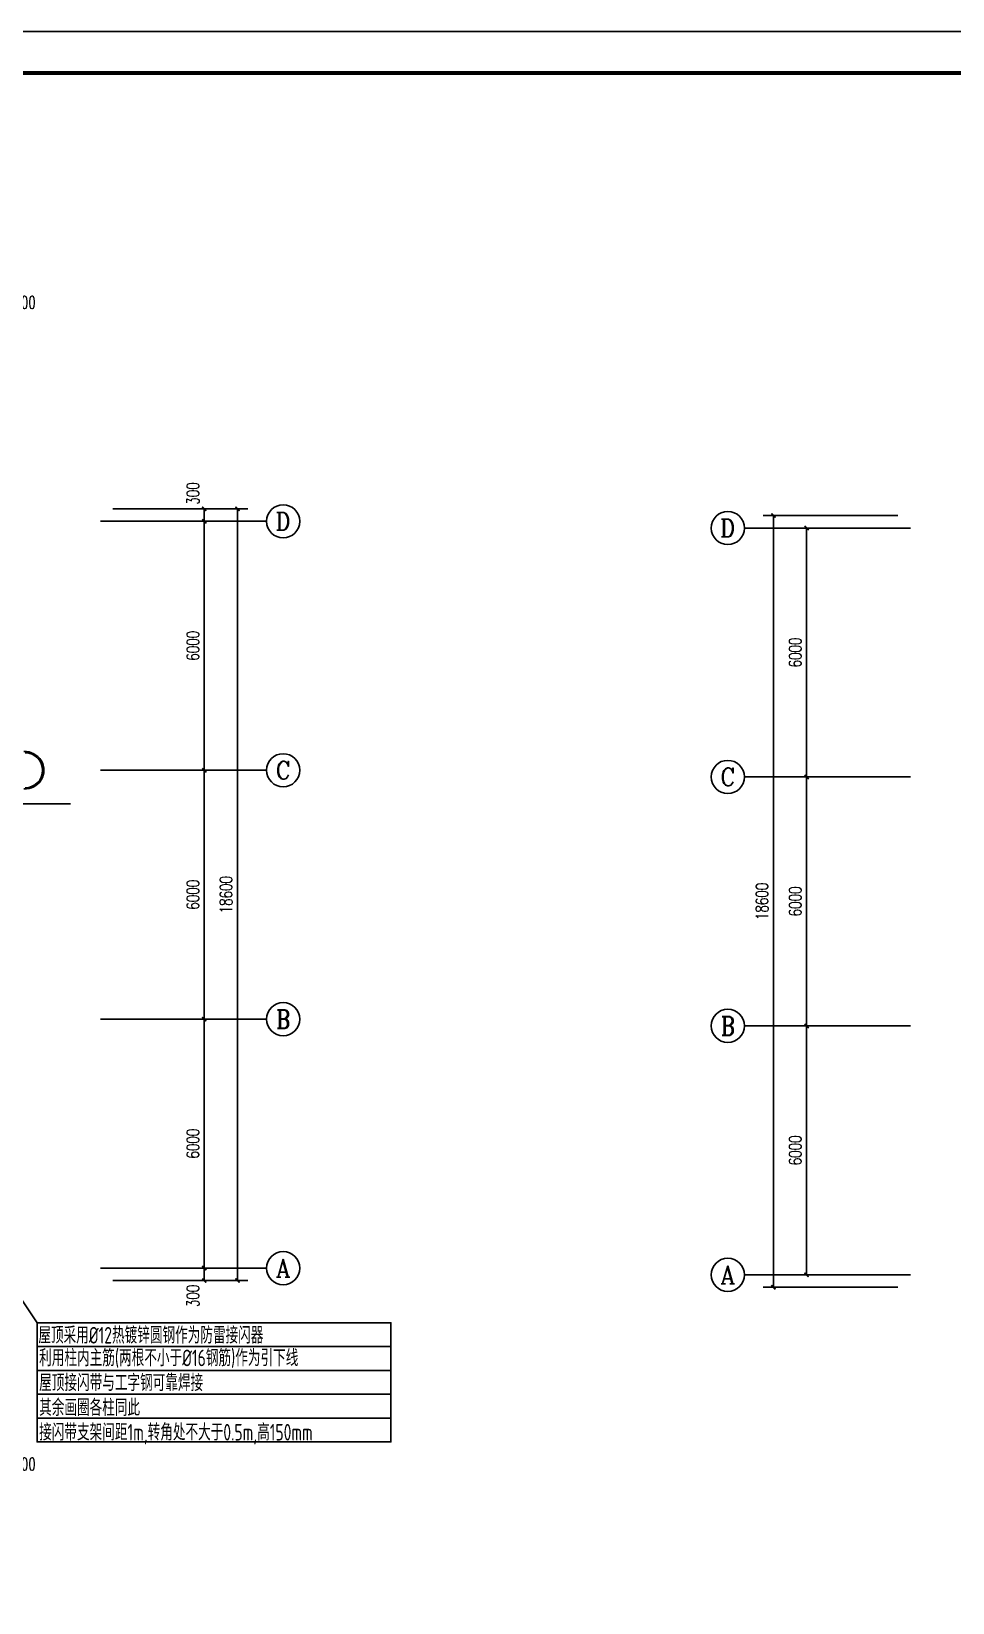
# Model space of a CAD drawing. Extents: x 1151645 to 1632247, y -116298 to 25377.
# Drawn here: x 1374124 to 1396320, y -79468 to -41598 of the extents above; entities that cross this region are included whole.
import ezdxf
from ezdxf.enums import TextEntityAlignment as Align

# ---------------------------------------------------------------- set-up
doc = ezdxf.new("R2010")
doc.units = 0
doc.header["$LTSCALE"] = 1000
doc.header["$MEASUREMENT"] = 0
doc.layers.get('0').update_dxf_attribs({"linetype": 'CONTINUOUS'})
doc.layers.get('Defpoints').update_dxf_attribs({"linetype": 'CONTINUOUS'})
for name, color, linetype in [('AXIS_TEXT', 7, 'CONTINUOUS'), ('PUB_TITLE', 4, 'CONTINUOUS'), ('WINDOW', 4, 'CONTINUOUS'), ('建筑底图', 251, 'CONTINUOUS'), ('电信', 7, 'CONTINUOUS'), ('电气', 3, 'CONTINUOUS')]:
    doc.layers.add(name, color=color, linetype=linetype)
doc.styles.add('_TCH_AXIS', font='COMPLEX', dxfattribs={"bigfont": 'GBCBIG'})
doc.styles.add('_TCH_DIM_T3', font='SIMPLEX', dxfattribs={"width": 0.705882, "bigfont": 'GBCBIG'})
doc.styles.add('COMPLEX', font='COMPLEX')
doc.styles.add('sceie', font='sceie.shx', dxfattribs={"width": 0.7, "bigfont": 'sceic.shx'})
doc.dimstyles.new('_TCH_ARCH&&100', dxfattribs={"dimtxt": 297.5, "dimasz": 100, "dimexe": 250, "dimexo": 300, "dimgap": 126.25, "dimtad": 1, "dimdec": 0, "dimzin": 0, "dimdsep": 46, "dimtxsty": '_TCH_DIM_T3', "dimblk": 'ARCHTICK', "dimcen": 0.09, "dimclrt": 7, "dimazin": 2, "dimtfac": 1, "dimtdec": 0, "dimtix": 1, "dimtmove": 2, "dimatfit": 3, "dimfxl": 0, "dimtolj": 1, "dimtzin": 0, "dimarcsym": 0})

# ---------------------------------------------------------------- blocks, each defined once
blk = doc.blocks.new('_AXISO')
blk.add_circle((0, 0), 0.5)
at = {"layer": 'AXIS_TEXT', "style": 'COMPLEX', "width": 1.041667}
blk.add_attdef('A', text='', height=0.56, dxfattribs=at).set_placement((-0.25, -0.28), (0.25, -0.28), align=Align.FIT)
blk = doc.blocks.new('_ArchTick')
at = {"color": 0, "linetype": 'ByBlock', "const_width": 0.4}
blk.add_lwpolyline([(-0.5, -0.5), (0.5, 0.5)], dxfattribs=at)
blk = doc.blocks.new('*D69')
at = {"layer": 'Defpoints', "color": 0, "transparency": 16777216}
for p in [(1373589, -48406), (1373389, -50906), (1373589, -50906)]:
    blk.add_point(p, dxfattribs=at)
at = {"layer": '建筑底图', "color": 0, "lineweight": -2, "transparency": 16777216}
for p, q in [((1373389, -48406), (1373289, -48406)), ((1373389, -50606), (1373389, -48156)), ((1373389, -48406), (1373589, -48406)), ((1373589, -50606), (1373589, -48156)), ((1373589, -48406), (1373689, -48406))]:
    blk.add_line(p, q, dxfattribs=at)
at = {"layer": '建筑底图', "color": 0, "lineweight": -2, "transparency": 16777216, "xscale": 100, "yscale": 100, "zscale": 100}
blk.add_blockref('_ArchTick', (1373389, -48406), dxfattribs=at)
at = {"layer": '建筑底图', "color": 0, "lineweight": -2, "transparency": 16777216, "xscale": 100, "yscale": 100, "zscale": 100, "rotation": 180}
blk.add_blockref('_ArchTick', (1373589, -48406), dxfattribs=at)
at = {"layer": '建筑底图', "color": 7, "transparency": 16777216, "insert": (1373959, -48131), "char_height": 297.5, "attachment_point": 5, "style": '_TCH_DIM_T3'}
blk.add_mtext('\\A1;200', dxfattribs=at)
blk = doc.blocks.new('*D74')
at = {"layer": 'Defpoints', "color": 0, "transparency": 16777216}
for p in [(1373389, -73906), (1373589, -73906), (1373589, -76406)]:
    blk.add_point(p, dxfattribs=at)
at = {"layer": '建筑底图', "color": 0, "lineweight": -2, "transparency": 16777216}
for p, q in [((1373389, -74206), (1373389, -76656)), ((1373589, -74206), (1373589, -76656)), ((1373389, -76406), (1373289, -76406)), ((1373389, -76406), (1373589, -76406)), ((1373589, -76406), (1373689, -76406))]:
    blk.add_line(p, q, dxfattribs=at)
at = {"layer": '建筑底图', "color": 0, "lineweight": -2, "transparency": 16777216, "xscale": 100, "yscale": 100, "zscale": 100}
blk.add_blockref('_ArchTick', (1373389, -76406), dxfattribs=at)
at = {"layer": '建筑底图', "color": 0, "lineweight": -2, "transparency": 16777216, "xscale": 100, "yscale": 100, "zscale": 100, "rotation": 180}
blk.add_blockref('_ArchTick', (1373589, -76406), dxfattribs=at)
at = {"layer": '建筑底图', "color": 7, "transparency": 16777216, "insert": (1373959, -76131), "char_height": 297.5, "attachment_point": 5, "style": '_TCH_DIM_T3'}
blk.add_mtext('\\A1;200', dxfattribs=at)
blk = doc.blocks.new('*D76')
at = {"layer": 'Defpoints', "color": 0, "transparency": 16777216}
for p in [(1375789, -53106), (1378289, -53106), (1375789, -53406)]:
    blk.add_point(p, dxfattribs=at)
at = {"layer": '建筑底图', "color": 0, "lineweight": -2, "transparency": 16777216}
for p, q in [((1376089, -53106), (1378539, -53106)), ((1378289, -53406), (1378289, -53106)), ((1376089, -53406), (1378539, -53406))]:
    blk.add_line(p, q, dxfattribs=at)
at = {"layer": '建筑底图', "color": 0, "lineweight": -2, "transparency": 16777216, "xscale": 100, "yscale": 100, "zscale": 100}
for p, rotation in [((1378289, -53106), 90), ((1378289, -53406), 270)]:
    blk.add_blockref('_ArchTick', p, dxfattribs=dict(at, rotation=rotation))
at = {"layer": '建筑底图', "color": 7, "transparency": 16777216, "insert": (1378014, -52736), "char_height": 297.5, "attachment_point": 5, "rotation": 90, "style": '_TCH_DIM_T3'}
blk.add_mtext('\\A1;300', dxfattribs=at)
blk = doc.blocks.new('*D77')
at = {"layer": 'Defpoints', "color": 0, "transparency": 16777216}
for p in [(1375789, -53406), (1378289, -53406), (1375789, -59406)]:
    blk.add_point(p, dxfattribs=at)
at = {"layer": '建筑底图', "color": 0, "lineweight": -2, "transparency": 16777216}
for p, q in [((1376089, -53406), (1378539, -53406)), ((1378289, -59406), (1378289, -53406)), ((1376089, -59406), (1378539, -59406))]:
    blk.add_line(p, q, dxfattribs=at)
at = {"layer": '建筑底图', "color": 0, "lineweight": -2, "transparency": 16777216, "xscale": 100, "yscale": 100, "zscale": 100}
for p, rotation in [((1378289, -53406), 90), ((1378289, -59406), 270)]:
    blk.add_blockref('_ArchTick', p, dxfattribs=dict(at, rotation=rotation))
at = {"layer": '建筑底图', "color": 7, "transparency": 16777216, "insert": (1378014, -56406), "char_height": 297.5, "attachment_point": 5, "rotation": 90, "style": '_TCH_DIM_T3'}
blk.add_mtext('\\A1;6000', dxfattribs=at)
blk = doc.blocks.new('*D78')
at = {"layer": 'Defpoints', "color": 0, "transparency": 16777216}
for p in [(1375789, -59406), (1378289, -59406), (1375789, -65406)]:
    blk.add_point(p, dxfattribs=at)
at = {"layer": '建筑底图', "color": 0, "lineweight": -2, "transparency": 16777216}
for p, q in [((1376089, -59406), (1378539, -59406)), ((1378289, -65406), (1378289, -59406)), ((1376089, -65406), (1378539, -65406))]:
    blk.add_line(p, q, dxfattribs=at)
at = {"layer": '建筑底图', "color": 0, "lineweight": -2, "transparency": 16777216, "xscale": 100, "yscale": 100, "zscale": 100}
for p, rotation in [((1378289, -59406), 90), ((1378289, -65406), 270)]:
    blk.add_blockref('_ArchTick', p, dxfattribs=dict(at, rotation=rotation))
at = {"layer": '建筑底图', "color": 7, "transparency": 16777216, "insert": (1378014, -62406), "char_height": 297.5, "attachment_point": 5, "rotation": 90, "style": '_TCH_DIM_T3'}
blk.add_mtext('\\A1;6000', dxfattribs=at)
blk = doc.blocks.new('*D79')
at = {"layer": 'Defpoints', "color": 0, "transparency": 16777216}
for p in [(1375789, -65406), (1378289, -65406), (1375789, -71406)]:
    blk.add_point(p, dxfattribs=at)
at = {"layer": '建筑底图', "color": 0, "lineweight": -2, "transparency": 16777216}
for p, q in [((1376089, -65406), (1378539, -65406)), ((1378289, -71406), (1378289, -65406)), ((1376089, -71406), (1378539, -71406))]:
    blk.add_line(p, q, dxfattribs=at)
at = {"layer": '建筑底图', "color": 0, "lineweight": -2, "transparency": 16777216, "xscale": 100, "yscale": 100, "zscale": 100}
for p, rotation in [((1378289, -65406), 90), ((1378289, -71406), 270)]:
    blk.add_blockref('_ArchTick', p, dxfattribs=dict(at, rotation=rotation))
at = {"layer": '建筑底图', "color": 7, "transparency": 16777216, "insert": (1378014, -68406), "char_height": 297.5, "attachment_point": 5, "rotation": 90, "style": '_TCH_DIM_T3'}
blk.add_mtext('\\A1;6000', dxfattribs=at)
blk = doc.blocks.new('*D80')
at = {"layer": 'Defpoints', "color": 0, "transparency": 16777216}
for p in [(1375789, -71406), (1378289, -71406), (1375789, -71706)]:
    blk.add_point(p, dxfattribs=at)
at = {"layer": '建筑底图', "color": 0, "lineweight": -2, "transparency": 16777216}
for p, q in [((1376089, -71406), (1378539, -71406)), ((1378289, -71706), (1378289, -71406)), ((1376089, -71706), (1378539, -71706))]:
    blk.add_line(p, q, dxfattribs=at)
at = {"layer": '建筑底图', "color": 0, "lineweight": -2, "transparency": 16777216, "xscale": 100, "yscale": 100, "zscale": 100}
for p, rotation in [((1378289, -71406), 90), ((1378289, -71706), 270)]:
    blk.add_blockref('_ArchTick', p, dxfattribs=dict(at, rotation=rotation))
at = {"layer": '建筑底图', "color": 7, "transparency": 16777216, "insert": (1378014, -72076), "char_height": 297.5, "attachment_point": 5, "rotation": 90, "style": '_TCH_DIM_T3'}
blk.add_mtext('\\A1;300', dxfattribs=at)
blk = doc.blocks.new('*D81')
at = {"layer": 'Defpoints', "color": 0, "transparency": 16777216}
for p in [(1375789, -53106), (1379089, -53106), (1375789, -71706)]:
    blk.add_point(p, dxfattribs=at)
at = {"layer": '建筑底图', "color": 0, "lineweight": -2, "transparency": 16777216}
for p, q in [((1376089, -53106), (1379339, -53106)), ((1379089, -71706), (1379089, -53106)), ((1376089, -71706), (1379339, -71706))]:
    blk.add_line(p, q, dxfattribs=at)
at = {"layer": '建筑底图', "color": 0, "lineweight": -2, "transparency": 16777216, "xscale": 100, "yscale": 100, "zscale": 100}
for p, rotation in [((1379089, -53106), 90), ((1379089, -71706), 270)]:
    blk.add_blockref('_ArchTick', p, dxfattribs=dict(at, rotation=rotation))
at = {"layer": '建筑底图', "color": 7, "transparency": 16777216, "insert": (1378814, -62406), "char_height": 297.5, "attachment_point": 5, "rotation": 90, "style": '_TCH_DIM_T3'}
blk.add_mtext('\\A1;18600', dxfattribs=at)
blk = doc.blocks.new('*D159')
at = {"layer": 'Defpoints', "color": 0, "transparency": 16777216}
for p in [(1392804, -53568), (1395304, -53568), (1395304, -59568)]:
    blk.add_point(p, dxfattribs=at)
at = {"layer": '建筑底图', "color": 0, "lineweight": -2, "transparency": 16777216}
for p, q in [((1395004, -53568), (1392554, -53568)), ((1392804, -59568), (1392804, -53568)), ((1395004, -59568), (1392554, -59568))]:
    blk.add_line(p, q, dxfattribs=at)
at = {"layer": '建筑底图', "color": 0, "lineweight": -2, "transparency": 16777216, "xscale": 100, "yscale": 100, "zscale": 100}
for p, rotation in [((1392804, -53568), 90), ((1392804, -59568), 270)]:
    blk.add_blockref('_ArchTick', p, dxfattribs=dict(at, rotation=rotation))
at = {"layer": '建筑底图', "color": 7, "transparency": 16777216, "insert": (1392529, -56568), "char_height": 297.5, "attachment_point": 5, "rotation": 90, "style": '_TCH_DIM_T3'}
blk.add_mtext('\\A1;6000', dxfattribs=at)
blk = doc.blocks.new('*D160')
at = {"layer": 'Defpoints', "color": 0, "transparency": 16777216}
for p in [(1392804, -59568), (1395304, -59568), (1395304, -65568)]:
    blk.add_point(p, dxfattribs=at)
at = {"layer": '建筑底图', "color": 0, "lineweight": -2, "transparency": 16777216}
for p, q in [((1395004, -59568), (1392554, -59568)), ((1392804, -65568), (1392804, -59568)), ((1395004, -65568), (1392554, -65568))]:
    blk.add_line(p, q, dxfattribs=at)
at = {"layer": '建筑底图', "color": 0, "lineweight": -2, "transparency": 16777216, "xscale": 100, "yscale": 100, "zscale": 100}
for p, rotation in [((1392804, -59568), 90), ((1392804, -65568), 270)]:
    blk.add_blockref('_ArchTick', p, dxfattribs=dict(at, rotation=rotation))
at = {"layer": '建筑底图', "color": 7, "transparency": 16777216, "insert": (1392529, -62568), "char_height": 297.5, "attachment_point": 5, "rotation": 90, "style": '_TCH_DIM_T3'}
blk.add_mtext('\\A1;6000', dxfattribs=at)
blk = doc.blocks.new('*D161')
at = {"layer": 'Defpoints', "color": 0, "transparency": 16777216}
for p in [(1392804, -65568), (1395304, -65568), (1395304, -71568)]:
    blk.add_point(p, dxfattribs=at)
at = {"layer": '建筑底图', "color": 0, "lineweight": -2, "transparency": 16777216}
for p, q in [((1395004, -65568), (1392554, -65568)), ((1392804, -71568), (1392804, -65568)), ((1395004, -71568), (1392554, -71568))]:
    blk.add_line(p, q, dxfattribs=at)
at = {"layer": '建筑底图', "color": 0, "lineweight": -2, "transparency": 16777216, "xscale": 100, "yscale": 100, "zscale": 100}
for p, rotation in [((1392804, -65568), 90), ((1392804, -71568), 270)]:
    blk.add_blockref('_ArchTick', p, dxfattribs=dict(at, rotation=rotation))
at = {"layer": '建筑底图', "color": 7, "transparency": 16777216, "insert": (1392529, -68568), "char_height": 297.5, "attachment_point": 5, "rotation": 90, "style": '_TCH_DIM_T3'}
blk.add_mtext('\\A1;6000', dxfattribs=at)
blk = doc.blocks.new('*D162')
at = {"layer": 'Defpoints', "color": 0, "transparency": 16777216}
for p in [(1392004, -53268), (1395304, -53268), (1395304, -71868)]:
    blk.add_point(p, dxfattribs=at)
at = {"layer": '建筑底图', "color": 0, "lineweight": -2, "transparency": 16777216}
for p, q in [((1395004, -53268), (1391754, -53268)), ((1392004, -71868), (1392004, -53268)), ((1395004, -71868), (1391754, -71868))]:
    blk.add_line(p, q, dxfattribs=at)
at = {"layer": '建筑底图', "color": 0, "lineweight": -2, "transparency": 16777216, "xscale": 100, "yscale": 100, "zscale": 100}
for p, rotation in [((1392004, -53268), 90), ((1392004, -71868), 270)]:
    blk.add_blockref('_ArchTick', p, dxfattribs=dict(at, rotation=rotation))
at = {"layer": '建筑底图', "color": 7, "transparency": 16777216, "insert": (1391729, -62568), "char_height": 297.5, "attachment_point": 5, "rotation": 90, "style": '_TCH_DIM_T3'}
blk.add_mtext('\\A1;18600', dxfattribs=at)

msp = doc.modelspace()

# ---------------------------------------------------------------- linework, layer by layer
at = {"layer": 'PUB_TITLE', "color": 4}
msp.add_lwpolyline([(1343131.1, -100998.1), (1427231.1, -100998.1), (1427231.1, -41598.1), (1343131.1, -41598.1)], close=True, dxfattribs=at)
at = {"layer": 'PUB_TITLE', "color": 4, "const_width": 100}
msp.add_lwpolyline([(1345631.1, -99998.1), (1426231.1, -99998.1), (1426231.1, -42598.1), (1345631.1, -42598.1)], close=True, dxfattribs=at)
at = {"layer": 'WINDOW', "color": 0}
msp.add_line((1373389.3, -71414.8), (1374258.8, -72722.7), dxfattribs=at)
for points in [[(1374258.8, -72722.7), (1382784.4, -72722.7), (1382784.4, -73296.8), (1374258.8, -73296.8)], [(1374258.8, -73296.8), (1382784.4, -73296.8), (1382784.4, -73871), (1374258.8, -73871)], [(1374258.8, -73871), (1382784.4, -73871), (1382784.4, -74445.1), (1374258.8, -74445.1)], [(1374258.8, -74445.1), (1382784.4, -74445.1), (1382784.4, -75019.2), (1374258.8, -75019.2)], [(1374258.8, -75019.2), (1382784.4, -75019.2), (1382784.4, -75593.4), (1374258.8, -75593.4)]]:
    msp.add_lwpolyline(points, close=True, dxfattribs=at)
at = {"layer": '建筑底图'}
for p, q in [((1375789.3, -53406.4), (1379789.3, -53406.4)), ((1395303.6, -53567.7), (1391303.6, -53567.7)), ((1375789.3, -59406.4), (1379789.3, -59406.4)), ((1395303.6, -59567.7), (1391303.6, -59567.7)), ((1372786.9, -60215.2), (1375067, -60215.2)), ((1375789.3, -65406.4), (1379789.3, -65406.4)), ((1395303.6, -65567.7), (1391303.6, -65567.7)), ((1375789.3, -71406.4), (1379789.3, -71406.4)), ((1395303.6, -71567.7), (1391303.6, -71567.7))]:
    msp.add_line(p, q, dxfattribs=at)
for radius, start, end in [(450, 266.17745, 93.82255), (420, 270, 90)]:
    msp.add_arc((1373974.5, -59406.4), radius, start, end, dxfattribs=at)
at = {"layer": '电气'}
msp.add_line((1374258.8, -73296.8), (1382784.4, -73296.8), dxfattribs=at)

# ---------------------------------------------------------------- block references
at = {"layer": '建筑底图'}
ref = msp.add_blockref('_AXISO', (1380189.3, -53406.4), dxfattribs=dict(at, xscale=800, yscale=800, zscale=800))
ref.add_attrib('A', 'D', dxfattribs={"layer": 'AXIS_TEXT', "color": 0, "height": 425.2, "style": '_TCH_AXIS', "width": 1.058824}).set_placement((1380007.1, -53619), (1380371.5, -53619), align=Align.FIT)
ref = msp.add_blockref('_AXISO', (1390903.6, -53567.7), dxfattribs=dict(at, xscale=800, yscale=800, zscale=800))
ref.add_attrib('A', 'D', dxfattribs={"layer": 'AXIS_TEXT', "color": 0, "height": 425.2, "style": '_TCH_AXIS', "width": 1.058824}).set_placement((1390721.4, -53780.3), (1391085.8, -53780.3), align=Align.FIT)
ref = msp.add_blockref('_AXISO', (1380189.3, -59406.4), dxfattribs=dict(at, xscale=800, yscale=800, zscale=800))
ref.add_attrib('A', 'C', dxfattribs={"layer": 'AXIS_TEXT', "color": 0, "height": 435.3, "style": '_TCH_AXIS', "width": 1.133333}).set_placement((1380013.1, -59624.1), (1380365.5, -59624.1), align=Align.FIT)
ref = msp.add_blockref('_AXISO', (1390903.6, -59567.7), dxfattribs=dict(at, xscale=800, yscale=800, zscale=800))
ref.add_attrib('A', 'C', dxfattribs={"layer": 'AXIS_TEXT', "color": 0, "height": 435.3, "style": '_TCH_AXIS', "width": 1.133333}).set_placement((1390727.4, -59785.4), (1391079.8, -59785.4), align=Align.FIT)
ref = msp.add_blockref('_AXISO', (1380189.3, -65406.4), dxfattribs=dict(at, xscale=800, yscale=800, zscale=800))
ref.add_attrib('A', 'B', dxfattribs={"layer": 'AXIS_TEXT', "color": 0, "height": 455.7, "style": '_TCH_AXIS', "width": 0.882353}).set_placement((1380026.6, -65634.3), (1380352.1, -65634.3), align=Align.FIT)
ref = msp.add_blockref('_AXISO', (1390903.6, -65567.7), dxfattribs=dict(at, xscale=800, yscale=800, zscale=800))
ref.add_attrib('A', 'B', dxfattribs={"layer": 'AXIS_TEXT', "color": 0, "height": 455.7, "style": '_TCH_AXIS', "width": 0.882353}).set_placement((1390740.8, -65795.6), (1391066.3, -65795.6), align=Align.FIT)
ref = msp.add_blockref('_AXISO', (1380189.3, -71406.4), dxfattribs=dict(at, xscale=800, yscale=800, zscale=800))
ref.add_attrib('A', 'A', dxfattribs={"layer": 'AXIS_TEXT', "color": 0, "height": 435.3, "style": '_TCH_AXIS', "width": 0.944444}).set_placement((1380013.1, -71624.1), (1380365.5, -71624.1), align=Align.FIT)
ref = msp.add_blockref('_AXISO', (1390903.6, -71567.7), dxfattribs=dict(at, xscale=800, yscale=800, zscale=800))
ref.add_attrib('A', 'A', dxfattribs={"layer": 'AXIS_TEXT', "color": 0, "height": 435.3, "style": '_TCH_AXIS', "width": 0.944444}).set_placement((1390727.4, -71785.4), (1391079.8, -71785.4), align=Align.FIT)

# ---------------------------------------------------------------- texts
at = {"layer": '电信', "color": 7, "style": 'sceie', "width": 0.8}
for s, p in [('屋顶采用%%c12热镀锌圆钢作为防雷接闪器', (1374291.1, -73224.2)), ('利用柱内主筋(两根不小于%%C16钢筋)作为引下线', (1374310.2, -73770.7)), ('其余画圈各柱同此', (1374310.2, -74969.1)), ('接闪带支架间距1m,转角处不大于0.5m,高150mm', (1374310.2, -75561.6))]:
    msp.add_text(s, height=400, dxfattribs=at).set_placement(p)
at = {"layer": '电信', "color": 1, "style": 'sceie', "width": 0.8}
msp.add_text('屋顶接闪带与工字钢可靠焊接', height=400, dxfattribs=at).set_placement((1374310.2, -74370.6))

# ---------------------------------------------------------------- dimensions: what is measured, and where the dimension line sits
at = {"layer": '建筑底图'}
for base, p1, p2, angle, picture, middle in [((1373589.3, -48406.4), (1373389.3, -50906.4), (1373589.3, -50906.4), 0, '*D69', (1373959.3, -48131.4)), ((1378289.3, -53106.4), (1375789.3, -53406.4), (1375789.3, -53106.4), 90, '*D76', (1378014.3, -52736.4)), ((1378289.3, -71406.4), (1375789.3, -71706.4), (1375789.3, -71406.4), 90, '*D80', (1378014.3, -72076.4)), ((1373589.3, -76406.4), (1373389.3, -73906.4), (1373589.3, -73906.4), 0, '*D74', (1373959.3, -76131.4))]:
    dim = msp.add_linear_dim(base=base, p1=p1, p2=p2, angle=angle, dimstyle='_TCH_ARCH&&100', dxfattribs=at)
    dim.commit()
    dim.dimension.update_dxf_attribs({"geometry": picture, "text_midpoint": middle, "dimtype": 161})
for p1, p2, distance, picture, middle in [((1375789.3, -71706.4), (1375789.3, -53106.4), -3300, '*D81', (1378814.3, -62406.4)), ((1375789.3, -59406.4), (1375789.3, -53406.4), -2500, '*D77', (1378014.3, -56406.4)), ((1395303.6, -71867.7), (1395303.6, -53267.7), 3300, '*D162', (1391728.6, -62567.7)), ((1395303.6, -59567.7), (1395303.6, -53567.7), 2500, '*D159', (1392528.6, -56567.7)), ((1375789.3, -65406.4), (1375789.3, -59406.4), -2500, '*D78', (1378014.3, -62406.4)), ((1395303.6, -65567.7), (1395303.6, -59567.7), 2500, '*D160', (1392528.6, -62567.7)), ((1375789.3, -71406.4), (1375789.3, -65406.4), -2500, '*D79', (1378014.3, -68406.4)), ((1395303.6, -71567.7), (1395303.6, -65567.7), 2500, '*D161', (1392528.6, -68567.7))]:
    dim = msp.add_aligned_dim(p1=p1, p2=p2, distance=distance, dimstyle='_TCH_ARCH&&100', dxfattribs=at)
    dim.commit()
    dim.dimension.update_dxf_attribs({"geometry": picture, "text_midpoint": middle})

doc.saveas('drawing.dxf')
